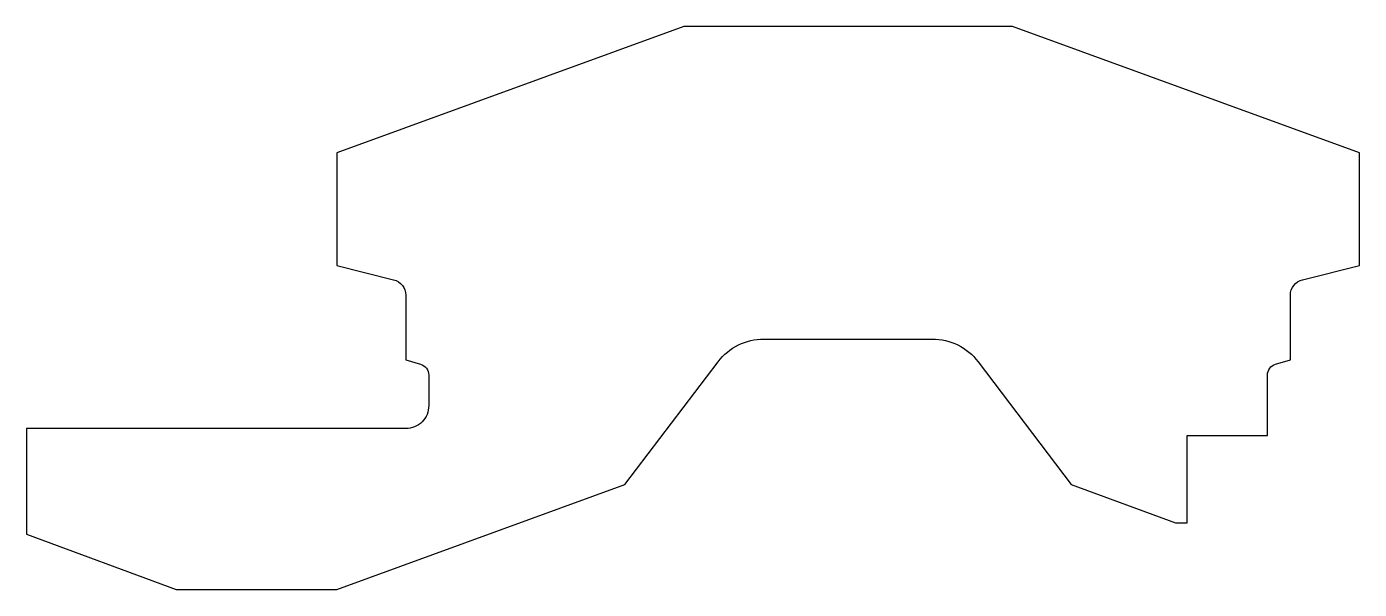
# Model space of a CAD drawing. Header units: millimetres. Extents: x 0 to 580, y 0 to 245.
import ezdxf

# ---------------------------------------------------------------- set-up
doc = ezdxf.new("R2010")
doc.units = ezdxf.units.MM
doc.layers.add('insulation', color=2, linetype='Continuous')

msp = doc.modelspace()

# ---------------------------------------------------------------- linework, layer by layer
at = {"layer": 'insulation'}
msp.add_lwpolyline([(320.86, 109), (394.14, 109, -0.234552), (414.06, 99.11), (454.6, 45.7), (500, 28.9), (505, 28.9), (505, 67), (540, 67), (540, 93.28, -0.331206), (543.56, 98.07), (550, 100), (550, 128.03, -0.344151), (555.3, 134.83), (580, 141), (580, 190), (429, 245), (286, 245), (135, 190), (135, 141), (159.7, 134.83, -0.344151), (165, 128.03), (165, 100), (171.44, 98.07, -0.331206), (175, 93.28), (175, 80, -0.414214), (165, 70), (0, 70), (0, 24), (65, 0), (135, 0), (260.4, 45.7), (300.94, 99.11, -0.234552)], format="xyb", close=True, dxfattribs=at)

doc.saveas('drawing.dxf')
